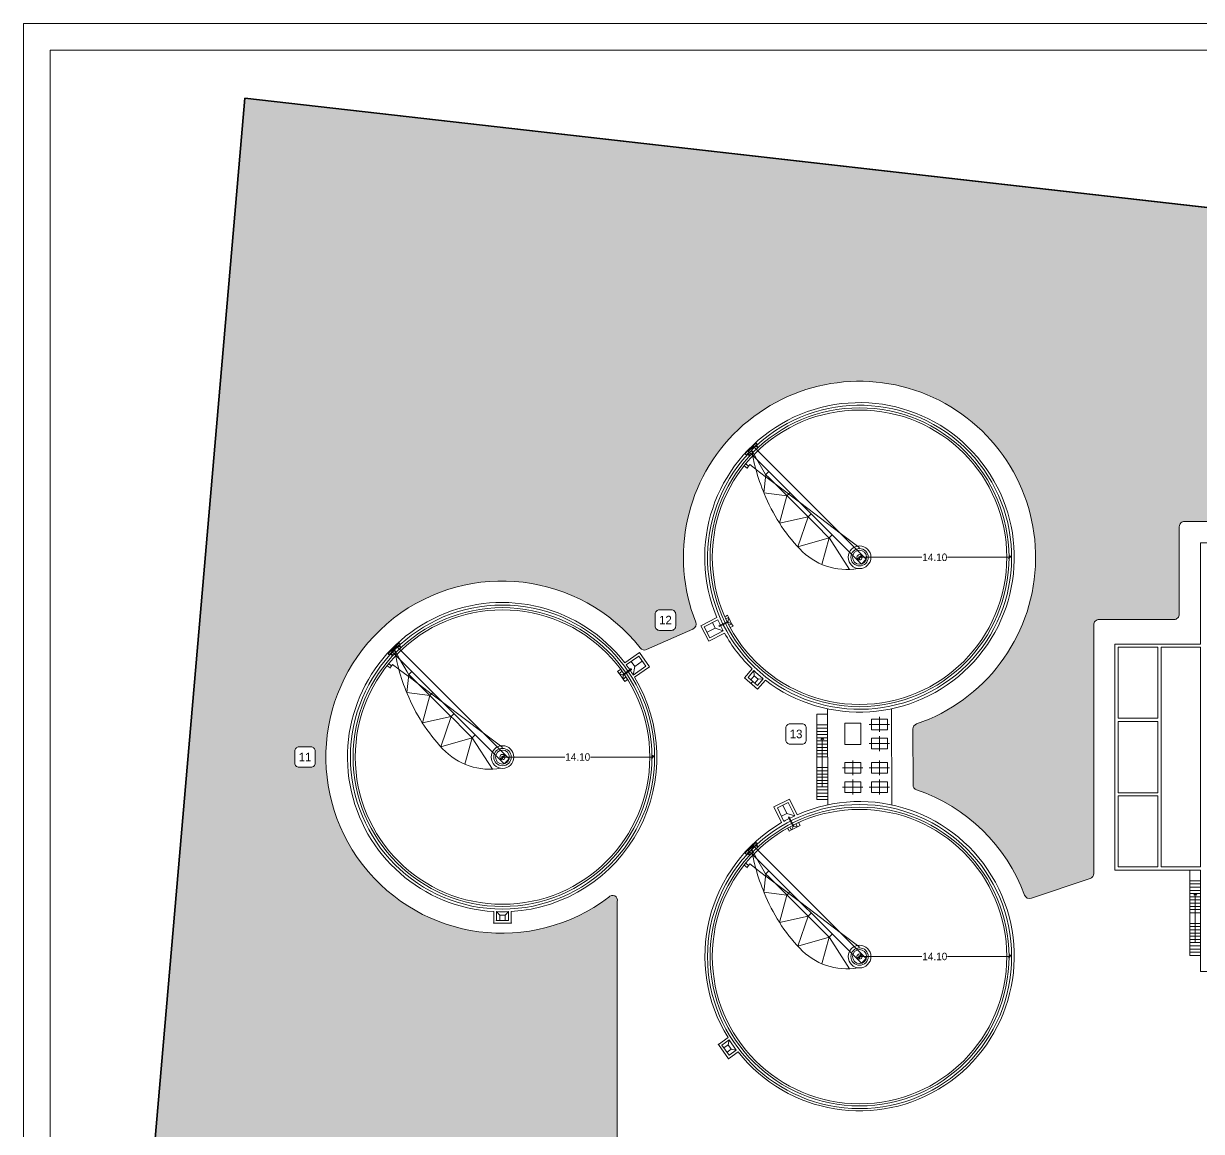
# Model space of a CAD drawing. Extents: x 1590275 to 3180776, y 5018154 to 10036737.
# Drawn here: x 1590274.5 to 1590384.9, y 5018346.8 to 5018450.7 of the extents above; entities that cross this region are included whole.
import ezdxf

# ---------------------------------------------------------------- set-up
doc = ezdxf.new("R2010")
doc.units = 0
doc.header["$LTSCALE"] = 5
doc.header["$MEASUREMENT"] = 0
doc.linetypes.add('ACAD_ISO07W100', pattern=[3.5, 0.5, -3])
doc.linetypes.add('HIDDEN', pattern=[0.375, 0.25, -0.125])
for name, color, linetype, lineweight in [('Confine', 1, 'Continuous', 30), ('Legenda', 7, 'Continuous', 15), ('Locali accessori', 7, 'Continuous', 15), ('Muratura', 7, 'Continuous', 15), ('Quote e scritte', 252, 'Continuous', 15), ('Scale', 7, 'Continuous', 15), ('Siepe', 104, 'Continuous', 15), ('Verde', 3, 'Continuous', 15), ('Viabilità', 251, 'Continuous', 15)]:
    doc.layers.add(name, color=color, linetype=linetype, lineweight=lineweight)
doc.dimstyles.new('PICCHETTAMENTO', dxfattribs={"dimtxt": 0.7, "dimasz": 0.3, "dimexe": 0.18, "dimexo": 0.0625, "dimgap": 0.09, "dimtad": 0, "dimtih": 1, "dimtoh": 1, "dimzin": 0, "dimdsep": 46, "dimtxsty": 'Standard', "dimblk": 'OBLIQUE', "dimcen": 0.09, "dimclrd": 256, "dimclre": 256, "dimclrt": 256, "dimadec": 0, "dimazin": 0, "dimtfac": 1, "dimtofl": 0, "dimtmove": 0, "dimatfit": 0, "dimldrblk": 'OBLIQUE', "dimfxl": 1, "dimtfillclr": 256, "dimtolj": 1, "dimtzin": 0, "dimlwd": -1, "dimlwe": -1, "dimarcsym": 0})

# ---------------------------------------------------------------- blocks, each defined once
blk = doc.blocks.new('_OBLIQUE')
at = {"color": 0, "linetype": 'ByBlock'}
blk.add_line((-0.5, -0.5), (0.5, 0.5), dxfattribs=at)
blk = doc.blocks.new('*D306')
at = {"layer": 'DEFPOINTS', "color": 0, "transparency": 16777216}
for p in [(1590352.89, 5018400.64), (1590366.99, 5018400.64), (1590366.99, 5018400.64)]:
    blk.add_point(p, dxfattribs=at)
at = {"layer": 'Quote e scritte', "transparency": 16777216}
for p, q in [((1590366.99, 5018400.71), (1590366.99, 5018400.82)), ((1590352.89, 5018400.64), (1590358.74, 5018400.64)), ((1590352.89, 5018400.58), (1590352.89, 5018400.46)), ((1590366.99, 5018400.64), (1590361.14, 5018400.64))]:
    blk.add_line(p, q, dxfattribs=at)
at = {"layer": 'Quote e scritte', "transparency": 16777216, "xscale": 0.3, "yscale": 0.3, "zscale": 0.3, "rotation": 180}
blk.add_blockref('_OBLIQUE', (1590352.89, 5018400.64), dxfattribs=at)
at = {"layer": 'Quote e scritte', "transparency": 16777216, "xscale": 0.3, "yscale": 0.3, "zscale": 0.3}
blk.add_blockref('_OBLIQUE', (1590366.99, 5018400.64), dxfattribs=at)
at = {"layer": 'Quote e scritte', "transparency": 16777216, "insert": (1590359.94, 5018400.64), "char_height": 0.7, "attachment_point": 5}
blk.add_mtext('\\A1;14.10', dxfattribs=at)
blk = doc.blocks.new('*D307')
at = {"layer": 'DEFPOINTS', "color": 0, "transparency": 16777216}
for p in [(1590319.42, 5018381.91), (1590333.52, 5018381.91), (1590333.52, 5018381.91)]:
    blk.add_point(p, dxfattribs=at)
at = {"layer": 'Quote e scritte', "transparency": 16777216}
for p, q in [((1590333.52, 5018381.97), (1590333.52, 5018382.09)), ((1590319.42, 5018381.91), (1590325.27, 5018381.91)), ((1590319.42, 5018381.85), (1590319.42, 5018381.73)), ((1590333.52, 5018381.91), (1590327.67, 5018381.91))]:
    blk.add_line(p, q, dxfattribs=at)
at = {"layer": 'Quote e scritte', "transparency": 16777216, "xscale": 0.3, "yscale": 0.3, "zscale": 0.3, "rotation": 180}
blk.add_blockref('_OBLIQUE', (1590319.42, 5018381.91), dxfattribs=at)
at = {"layer": 'Quote e scritte', "transparency": 16777216, "xscale": 0.3, "yscale": 0.3, "zscale": 0.3}
blk.add_blockref('_OBLIQUE', (1590333.52, 5018381.91), dxfattribs=at)
at = {"layer": 'Quote e scritte', "transparency": 16777216, "insert": (1590326.47, 5018381.91), "char_height": 0.7, "attachment_point": 5}
blk.add_mtext('\\A1;14.10', dxfattribs=at)
blk = doc.blocks.new('*D308')
at = {"layer": 'DEFPOINTS', "color": 0, "transparency": 16777216}
for p in [(1590352.89, 5018363.21), (1590366.99, 5018363.21), (1590366.99, 5018363.21)]:
    blk.add_point(p, dxfattribs=at)
at = {"layer": 'Quote e scritte', "transparency": 16777216}
for p, q in [((1590352.89, 5018363.21), (1590358.74, 5018363.21)), ((1590366.99, 5018363.21), (1590361.14, 5018363.21)), ((1590366.99, 5018363.27), (1590366.99, 5018363.39)), ((1590352.89, 5018363.14), (1590352.89, 5018363.03))]:
    blk.add_line(p, q, dxfattribs=at)
at = {"layer": 'Quote e scritte', "transparency": 16777216, "xscale": 0.3, "yscale": 0.3, "zscale": 0.3, "rotation": 180}
blk.add_blockref('_OBLIQUE', (1590352.89, 5018363.21), dxfattribs=at)
at = {"layer": 'Quote e scritte', "transparency": 16777216, "xscale": 0.3, "yscale": 0.3, "zscale": 0.3}
blk.add_blockref('_OBLIQUE', (1590366.99, 5018363.21), dxfattribs=at)
at = {"layer": 'Quote e scritte', "transparency": 16777216, "insert": (1590359.94, 5018363.21), "char_height": 0.7, "attachment_point": 5}
blk.add_mtext('\\A1;14.10', dxfattribs=at)

msp = doc.modelspace()

# ---------------------------------------------------------------- hatches: boundary and pattern name
at = {"layer": 'Siepe'}
h = msp.add_hatch(dxfattribs=at)
h.set_pattern_fill('AR-CONC', color=256, scale=0.05)
h.set_pattern_definition([(50, (0, 0), (0.3586300913, -0.031376067491), [0.0375, -0.4125]), (355, (0, 0), (-0.069375666807, 0.37609606685), [0.03, -0.33]), (100.45144446, (0.0299, -0.0026), (0.289254423364, 0.344719995484), [0.031870096, -0.350571056]), (46.1842, (0, 0.1), (0.533620665336, -0.082759640397), [0.05625, -0.61875]), (96.63563549, (0.04447, 0.0931), (0.467330972837, 0.487059300387), [0.047805171, -0.52585688]), (351.18416399, (0, 0.1), (0.46733097253, 0.487059300135), [0.045, -0.4950000005]), (21, (0.05, 0.075), (0.29845352606, -0.201309445333), [0.0375, -0.4125]), (326, (0.05, 0.075), (0.12165766596, 0.362575022523), [0.03, -0.33]), (71.45144474, (0.07487, 0.05822), (0.420111188365, 0.161265576403), [0.031870095, -0.350571056]), (37.5, (0, 0), (0.0060799276586, 0.1664469269157), [0, -0.326, 0, -0.335, 0, -0.33125]), (7.5, (0, 0), (0.131534768721, 0.197205855941), [0, -0.191, 0, -0.3185, 0, -0.12625]), (327.5, (-0.1115, 0), (0.2669112180862, -0.0112774358672), [0, -0.125, 0, -0.39, 0, -0.5175]), (317.5, (-0.1615, 0), (0.291593084671, 0.050052491166), [0, -0.1625, 0, -0.259, 0, -0.3675])])
h.paths.add_polyline_path([(1590297.273, 5018441.256), (1590585.059, 5018408.523), (1590585.307, 5018410.709), (1590295.275, 5018443.697), (1590279.553, 5018261.699), (1590281.745, 5018261.51)])
at = {"layer": 'Verde', "transparency": 33554457}
h = msp.add_hatch(color=256, dxfattribs=at)
h.dxf.hatch_style = 1
h.paths.add_polyline_path([(1590297.273, 5018441.256), (1590281.745, 5018261.51), (1590279.553, 5018261.699), (1590279.357, 5018259.429), (1590318.186, 5018269.016), (1590315.616, 5018269.016, -0.4142136), (1590315.116, 5018269.516), (1590315.116, 5018304.661, 0.4142136), (1590314.616, 5018305.161), (1590311.616, 5018305.161, -0.4142136), (1590311.116, 5018305.661), (1590311.116, 5018325.661, -0.4142136), (1590311.616, 5018326.161), (1590312.616, 5018326.161, 0.4142136), (1590313.116, 5018326.661), (1590313.116, 5018344.461, -0.4142136), (1590313.616, 5018344.961), (1590329.678, 5018344.961, 0.4142136), (1590330.178, 5018345.461), (1590330.178, 5018368.58, 0.4790666), (1590329.532, 5018368.895, -2.4082239), (1590332.348, 5018392.112, 0.3420718), (1590332.917, 5018391.995), (1590337.272, 5018393.905, 0.4010047), (1590337.536, 5018394.548, -2.4978454), (1590358.234, 5018385.017, 0.3206363), (1590357.896, 5018384.543), (1590357.899, 5018379.227, 0.2640927), (1590358.151, 5018378.877, -0.2269095), (1590368.368, 5018368.954, 0.4058789), (1590368.992, 5018368.667), (1590374.529, 5018370.534, 0.3218868), (1590374.838, 5018370.997), (1590374.838, 5018394.31, -0.4142136), (1590375.338, 5018394.81), (1590382.362, 5018394.81, 0.4142136), (1590382.862, 5018395.31), (1590382.862, 5018403.51, -0.4142136), (1590383.362, 5018404.01), (1590431.914, 5018404.01, 0.4142136), (1590432.414, 5018404.51), (1590432.414, 5018406.656), (1590432.414, 5018414.456), (1590459.514, 5018414.456), (1590478.433, 5018414.456, -0.4142136), (1590483.433, 5018409.456), (1590483.433, 5018394.985, 0.4142136), (1590488.433, 5018389.985), (1590556.42, 5018389.985, -0.4142136), (1590561.42, 5018384.985), (1590561.42, 5018379.985), (1590561.42, 5018376.235), (1590561.42, 5018338.742, 0.4142142), (1590566.42, 5018333.742), (1590581.039, 5018333.742), (1590585.866, 5018401.386), (1590588.061, 5018401.229), (1590588.709, 5018410.322), (1590585.307, 5018410.709), (1590585.059, 5018408.523)])
h.paths.add_polyline_path([(1590445.004, 5018416.976, -0.4142136), (1590445.404, 5018417.376), (1590446.524, 5018417.376, -0.4142136), (1590446.924, 5018416.976), (1590446.924, 5018415.856, -0.4142136), (1590446.524, 5018415.456), (1590445.404, 5018415.456, -0.4142136), (1590445.004, 5018415.856)], flags=16)
h.paths.add_polyline_path([(1590335.651, 5018395.312), (1590335.651, 5018394.192, -0.4142136), (1590335.251, 5018393.792), (1590334.131, 5018393.792, -0.4142136), (1590333.731, 5018394.192), (1590333.731, 5018395.312, -0.4142136), (1590334.131, 5018395.712), (1590335.251, 5018395.712, -0.4142136)], flags=16)
h.paths.add_polyline_path([(1590301.864, 5018382.47), (1590301.864, 5018381.35, -0.4142136), (1590301.464, 5018380.95), (1590300.344, 5018380.95, -0.4142136), (1590299.944, 5018381.35), (1590299.944, 5018382.47, -0.4142136), (1590300.344, 5018382.87), (1590301.464, 5018382.87, -0.4142136)], flags=16)
h.paths.add_polyline_path([(1590312.116, 5018341.871), (1590312.116, 5018340.751, -0.4142136), (1590311.716, 5018340.351), (1590310.596, 5018340.351, -0.4142136), (1590310.196, 5018340.751), (1590310.196, 5018341.871, -0.4142136), (1590310.596, 5018342.271), (1590311.716, 5018342.271, -0.4142136)], flags=16)
h.paths.add_polyline_path([(1590312.076, 5018332.401), (1590312.076, 5018331.281, -0.4142136), (1590311.676, 5018330.881), (1590310.556, 5018330.881, -0.4142136), (1590310.156, 5018331.281), (1590310.156, 5018332.401, -0.4142136), (1590310.556, 5018332.801), (1590311.676, 5018332.801, -0.4142136)], flags=16)
h.paths.add_polyline_path([(1590313.716, 5018284.776, -0.4142136), (1590314.116, 5018284.376), (1590314.116, 5018283.256, -0.4142136), (1590313.716, 5018282.856), (1590312.596, 5018282.856, -0.4142136), (1590312.196, 5018283.256), (1590312.196, 5018284.376, -0.4142136), (1590312.596, 5018284.776)], flags=16)
h.paths.add_polyline_path([(1590305.949, 5018340.786), (1590308.283, 5018340.786), (1590308.283, 5018341.836), (1590305.949, 5018341.836)], flags=24)
h.paths.add_polyline_path([(1590305.716, 5018331.386), (1590308.516, 5018331.386), (1590308.516, 5018332.436), (1590305.716, 5018332.436)], flags=24)
h.paths.add_polyline_path([(1590305.833, 5018312.636), (1590308.399, 5018312.636), (1590308.399, 5018313.686), (1590305.833, 5018313.686)], flags=24)
h.paths.add_polyline_path([(1590564.448, 5018380.071), (1590566.781, 5018380.071), (1590566.781, 5018381.121), (1590564.448, 5018381.121)], flags=24)
h.paths.add_polyline_path([(1590564.409, 5018377.59), (1590566.743, 5018377.59), (1590566.743, 5018378.64), (1590564.409, 5018378.64)], flags=24)
h.paths.add_polyline_path([(1590564.437, 5018375.278), (1590566.771, 5018375.278), (1590566.771, 5018376.328), (1590564.437, 5018376.328)], flags=24)
h.paths.add_polyline_path([(1590306.008, 5018297.091), (1590308.224, 5018297.091), (1590308.224, 5018298.141), (1590306.008, 5018298.141)], flags=24)
h.paths.add_polyline_path([(1590305.658, 5018283.291), (1590308.574, 5018283.291), (1590308.574, 5018284.341), (1590305.658, 5018284.341)], flags=24)
h.paths.add_polyline_path([(1590312.424, 5018283.215), (1590313.89, 5018283.218), (1590313.888, 5018284.418), (1590312.422, 5018284.415)], flags=8)
h.paths.add_polyline_path([(1590310.424, 5018331.24), (1590311.89, 5018331.242), (1590311.888, 5018332.442), (1590310.422, 5018332.44)], flags=8)
h.paths.add_polyline_path([(1590310.424, 5018340.71), (1590311.89, 5018340.713), (1590311.888, 5018341.913), (1590310.422, 5018341.91)], flags=8)
h.paths.add_polyline_path([(1590333.959, 5018394.151), (1590335.425, 5018394.153), (1590335.423, 5018395.353), (1590333.956, 5018395.351)], flags=8)
h.paths.add_polyline_path([(1590300.305, 5018381.309), (1590301.505, 5018381.311), (1590301.503, 5018382.511), (1590300.303, 5018382.509)], flags=8)
h.paths.add_polyline_path([(1590445.298, 5018415.815), (1590446.632, 5018415.817), (1590446.63, 5018417.017), (1590445.296, 5018417.015)], flags=8)

# ---------------------------------------------------------------- linework, layer by layer
at = {"layer": 'Confine'}
for p, q in [((1590279.199, 5018257.59), (1590295.275, 5018443.697)), ((1590295.275, 5018443.697), (1590279.199, 5018257.59)), ((1590295.275, 5018443.697), (1590588.709, 5018410.322)), ((1590588.709, 5018410.322), (1590295.275, 5018443.697))]:
    msp.add_line(p, q, dxfattribs=at)
at = {"layer": 'Legenda'}
for points in [[(1590334.131, 5018393.792), (1590335.251, 5018393.792, 0.4142136), (1590335.651, 5018394.192), (1590335.651, 5018395.312, 0.4142136), (1590335.251, 5018395.712), (1590334.131, 5018395.712, 0.4142136), (1590333.731, 5018395.312), (1590333.731, 5018394.192, 0.4142136)], [(1590346.377, 5018383.113), (1590347.497, 5018383.113, 0.4142136), (1590347.897, 5018383.513), (1590347.897, 5018384.633, 0.4142136), (1590347.497, 5018385.033), (1590346.377, 5018385.033, 0.4142136), (1590345.977, 5018384.633), (1590345.977, 5018383.513, 0.4142136)], [(1590300.344, 5018380.95), (1590301.464, 5018380.95, 0.4142136), (1590301.864, 5018381.35), (1590301.864, 5018382.47, 0.4142136), (1590301.464, 5018382.87), (1590300.344, 5018382.87, 0.4142136), (1590299.944, 5018382.47), (1590299.944, 5018381.35, 0.4142136)]]:
    msp.add_lwpolyline(points, format="xyb", close=True, dxfattribs=at)
at = {"layer": 'Locali accessori', "linetype": 'Continuous'}
for p, q in [((1590354.753, 5018384.975), (1590354.753, 5018385.675)), ((1590353.803, 5018384.975), (1590354.753, 5018384.975)), ((1590355.703, 5018384.975), (1590354.753, 5018384.975)), ((1590354.753, 5018384.975), (1590354.753, 5018384.275)), ((1590353.803, 5018383.175), (1590354.753, 5018383.175)), ((1590354.753, 5018383.175), (1590354.753, 5018383.875)), ((1590355.703, 5018383.175), (1590354.753, 5018383.175)), ((1590354.753, 5018383.175), (1590354.753, 5018382.475)), ((1590351.303, 5018380.902), (1590352.253, 5018380.902)), ((1590352.253, 5018380.902), (1590352.253, 5018381.602)), ((1590353.203, 5018380.902), (1590352.253, 5018380.902)), ((1590352.253, 5018380.902), (1590352.253, 5018380.202)), ((1590353.803, 5018380.902), (1590354.753, 5018380.902)), ((1590354.753, 5018380.902), (1590354.753, 5018381.602)), ((1590355.703, 5018380.902), (1590354.753, 5018380.902)), ((1590354.753, 5018380.902), (1590354.753, 5018380.202)), ((1590352.253, 5018379.102), (1590352.253, 5018379.802)), ((1590354.753, 5018379.102), (1590354.753, 5018379.802)), ((1590351.303, 5018379.102), (1590352.253, 5018379.102)), ((1590353.203, 5018379.102), (1590352.253, 5018379.102)), ((1590352.253, 5018379.102), (1590352.253, 5018378.402)), ((1590353.803, 5018379.102), (1590354.753, 5018379.102)), ((1590355.703, 5018379.102), (1590354.753, 5018379.102)), ((1590354.753, 5018379.102), (1590354.753, 5018378.402))]:
    msp.add_line(p, q, dxfattribs=at)
at = {"layer": 'Locali accessori'}
for points in [[(1590274.522, 5018450.684), (1590274.522, 5018153.684), (1590695.022, 5018153.684), (1590695.022, 5018450.684)], [(1590277.022, 5018448.184), (1590277.022, 5018156.184), (1590692.522, 5018156.184), (1590692.522, 5018448.184)]]:
    msp.add_lwpolyline(points, close=True, dxfattribs=at)
at = {"layer": 'Locali accessori', "linetype": 'Continuous'}
for points in [[(1590354.003, 5018385.475), (1590354.003, 5018384.475), (1590355.503, 5018384.475), (1590355.503, 5018385.475)], [(1590351.503, 5018383.075), (1590353.003, 5018383.075), (1590353.003, 5018385.075), (1590351.503, 5018385.075)], [(1590354.003, 5018383.675), (1590354.003, 5018382.675), (1590355.503, 5018382.675), (1590355.503, 5018383.675)], [(1590351.503, 5018381.402), (1590351.503, 5018380.402), (1590353.003, 5018380.402), (1590353.003, 5018381.402)], [(1590354.003, 5018381.402), (1590354.003, 5018380.402), (1590355.503, 5018380.402), (1590355.503, 5018381.402)], [(1590351.503, 5018379.602), (1590351.503, 5018378.602), (1590353.003, 5018378.602), (1590353.003, 5018379.602)], [(1590354.003, 5018379.602), (1590354.003, 5018378.602), (1590355.503, 5018378.602), (1590355.503, 5018379.602)]]:
    msp.add_lwpolyline(points, close=True, dxfattribs=at)
at = {"layer": 'Muratura'}
for p, q in [((1590342.423, 5018410.636), (1590342.887, 5018411.1)), ((1590342.481, 5018410.578), (1590342.945, 5018411.042)), ((1590343.191, 5018409.925), (1590342.782, 5018410.684)), ((1590343.509, 5018410.478), (1590342.887, 5018411.1)), ((1590343.006, 5018411.179), (1590342.906, 5018411.081)), ((1590343.006, 5018411.179), (1590343.191, 5018411.35)), ((1590343.015, 5018410.972), (1590343.114, 5018411.069)), ((1590343.114, 5018411.069), (1590343.297, 5018411.234)), ((1590343.151, 5018411.104), (1590343.21, 5018411.025)), ((1590343.191, 5018411.35), (1590343.297, 5018411.234)), ((1590343.201, 5018411.145), (1590343.271, 5018411.08)), ((1590343.21, 5018411.025), (1590343.283, 5018410.954)), ((1590343.265, 5018410.999), (1590343.291, 5018411.022)), ((1590343.265, 5018410.999), (1590343.34, 5018410.915)), ((1590343.271, 5018411.08), (1590343.333, 5018410.996)), ((1590343.283, 5018410.954), (1590343.296, 5018410.964)), ((1590343.291, 5018411.022), (1590343.366, 5018410.938)), ((1590343.323, 5018410.987), (1590343.333, 5018410.996)), ((1590343.34, 5018410.915), (1590343.366, 5018410.939)), ((1590342.337, 5018410.518), (1590342.166, 5018410.327)), ((1590342.28, 5018410.225), (1590342.166, 5018410.327)), ((1590342.446, 5018410.409), (1590342.28, 5018410.225)), ((1590342.337, 5018410.518), (1590342.439, 5018410.621)), ((1590342.373, 5018410.328), (1590342.444, 5018410.252)), ((1590342.415, 5018410.375), (1590342.499, 5018410.313)), ((1590343.045, 5018410.014), (1590342.423, 5018410.636)), ((1590342.444, 5018410.252), (1590342.528, 5018410.19)), ((1590342.548, 5018410.511), (1590342.446, 5018410.409)), ((1590342.499, 5018410.313), (1590342.57, 5018410.24)), ((1590342.525, 5018410.258), (1590342.502, 5018410.232)), ((1590342.502, 5018410.232), (1590342.586, 5018410.157)), ((1590342.525, 5018410.258), (1590342.609, 5018410.183)), ((1590342.537, 5018410.2), (1590342.528, 5018410.19)), ((1590342.57, 5018410.24), (1590342.559, 5018410.227)), ((1590342.609, 5018410.183), (1590342.585, 5018410.157)), ((1590353.058, 5018400.011), (1590343.045, 5018410.014)), ((1590343.96, 5018408.626), (1590343.224, 5018409.868)), ((1590353.521, 5018400.475), (1590343.509, 5018410.478)), ((1590342.343, 5018409.011), (1590342.08, 5018409.209)), ((1590342.487, 5018409.195), (1590342.228, 5018409.401)), ((1590342.311, 5018408.968), (1590342.59, 5018409.327)), ((1590343.166, 5018408.892), (1590342.59, 5018409.327)), ((1590344.052, 5018408.222), (1590343.241, 5018408.834)), ((1590344.085, 5018408.414), (1590343.96, 5018408.629)), ((1590344.106, 5018408.394), (1590344.386, 5018408.674)), ((1590344.106, 5018408.394), (1590343.918, 5018406.69)), ((1590344.432, 5018408.067), (1590344.085, 5018408.414)), ((1590344.838, 5018407.628), (1590344.095, 5018408.19)), ((1590344.855, 5018407.645), (1590344.432, 5018408.067)), ((1590347.546, 5018404.953), (1590344.855, 5018407.645)), ((1590346.215, 5018406.589), (1590345.107, 5018407.425)), ((1590346.083, 5018406.416), (1590343.918, 5018406.69)), ((1590345.381, 5018403.841), (1590346.083, 5018406.416)), ((1590346.082, 5018406.417), (1590346.364, 5018406.699)), ((1590347.374, 5018405.713), (1590346.262, 5018406.553)), ((1590348.061, 5018404.438), (1590345.381, 5018403.841)), ((1590347.097, 5018401.618), (1590348.061, 5018404.438)), ((1590347.587, 5018404.912), (1590347.546, 5018404.953)), ((1590348.782, 5018403.717), (1590347.587, 5018404.912)), ((1590348.061, 5018404.438), (1590348.344, 5018404.721)), ((1590348.823, 5018403.676), (1590348.782, 5018403.717)), ((1590350.018, 5018402.481), (1590348.823, 5018403.676)), ((1590350.039, 5018402.461), (1590347.097, 5018401.618)), ((1590350.039, 5018402.461), (1590349.353, 5018399.976)), ((1590350.018, 5018402.481), (1590350.059, 5018402.44)), ((1590350.039, 5018402.461), (1590350.322, 5018402.744)), ((1590350.059, 5018402.44), (1590351.951, 5018399.507)), ((1590352.814, 5018401.604), (1590351.079, 5018402.914)), ((1590353.058, 5018400.011), (1590353.521, 5018400.475)), ((1590339.509, 5018395.007), (1590338.001, 5018394.225)), ((1590338.001, 5018394.225), (1590338.755, 5018392.77)), ((1590339.606, 5018394.78), (1590338.333, 5018394.12)), ((1590338.333, 5018394.12), (1590338.86, 5018393.102)), ((1590339.36, 5018394.007), (1590339.096, 5018394.516)), ((1590339.836, 5018394.285), (1590339.692, 5018394.214)), ((1590339.692, 5018394.214), (1590339.728, 5018394.141)), ((1590339.871, 5018394.212), (1590339.728, 5018394.141)), ((1590340.257, 5018395.077), (1590340.372, 5018395.134)), ((1590340.464, 5018394.93), (1590340.349, 5018394.873)), ((1590340.372, 5018395.134), (1590340.52, 5018395.207)), ((1590340.602, 5018394.998), (1590340.464, 5018394.93)), ((1590340.619, 5018394.963), (1590340.548, 5018394.628)), ((1590340.889, 5018394.409), (1590340.576, 5018394.569)), ((1590340.893, 5018394.41), (1590340.637, 5018394.284)), ((1590340.764, 5018394.046), (1590341.032, 5018394.181)), ((1590338.596, 5018393.611), (1590339.36, 5018394.007)), ((1590338.755, 5018392.77), (1590340.228, 5018393.534)), ((1590338.86, 5018393.102), (1590340.111, 5018393.749)), ((1590340.111, 5018393.749), (1590339.36, 5018394.007)), ((1590308.953, 5018391.901), (1590309.417, 5018392.365)), ((1590309.011, 5018391.844), (1590309.474, 5018392.307)), ((1590309.721, 5018391.19), (1590309.311, 5018391.949)), ((1590310.039, 5018391.743), (1590309.417, 5018392.365)), ((1590309.536, 5018392.445), (1590309.435, 5018392.346)), ((1590309.536, 5018392.445), (1590309.721, 5018392.615)), ((1590309.544, 5018392.237), (1590309.644, 5018392.334)), ((1590309.644, 5018392.334), (1590309.827, 5018392.499)), ((1590309.68, 5018392.37), (1590309.74, 5018392.29)), ((1590309.721, 5018392.615), (1590309.827, 5018392.499)), ((1590309.731, 5018392.41), (1590309.801, 5018392.345)), ((1590309.74, 5018392.29), (1590309.813, 5018392.219)), ((1590309.795, 5018392.264), (1590309.821, 5018392.287)), ((1590309.795, 5018392.264), (1590309.87, 5018392.18)), ((1590309.801, 5018392.345), (1590309.863, 5018392.261)), ((1590309.813, 5018392.219), (1590309.826, 5018392.23)), ((1590309.821, 5018392.287), (1590309.896, 5018392.203)), ((1590309.853, 5018392.252), (1590309.863, 5018392.261)), ((1590309.87, 5018392.18), (1590309.896, 5018392.204)), ((1590376.832, 5018392.483), (1590384.862, 5018392.483)), ((1590308.867, 5018391.783), (1590308.696, 5018391.593)), ((1590308.809, 5018391.491), (1590308.696, 5018391.592)), ((1590308.976, 5018391.674), (1590308.809, 5018391.491)), ((1590308.867, 5018391.783), (1590308.969, 5018391.886)), ((1590308.902, 5018391.593), (1590308.974, 5018391.517)), ((1590308.945, 5018391.64), (1590309.028, 5018391.578)), ((1590309.575, 5018391.279), (1590308.953, 5018391.901)), ((1590308.974, 5018391.517), (1590309.058, 5018391.455)), ((1590309.078, 5018391.777), (1590308.976, 5018391.674)), ((1590309.028, 5018391.578), (1590309.1, 5018391.505)), ((1590309.054, 5018391.523), (1590309.031, 5018391.497)), ((1590309.031, 5018391.497), (1590309.115, 5018391.422)), ((1590309.054, 5018391.523), (1590309.138, 5018391.448)), ((1590309.067, 5018391.465), (1590309.058, 5018391.455)), ((1590309.1, 5018391.505), (1590309.089, 5018391.492)), ((1590309.138, 5018391.448), (1590309.115, 5018391.422)), ((1590319.588, 5018381.276), (1590309.575, 5018391.279)), ((1590310.489, 5018389.891), (1590309.754, 5018391.134)), ((1590320.051, 5018381.74), (1590310.039, 5018391.743)), ((1590330.876, 5018390.748), (1590332.249, 5018391.702)), ((1590331.025, 5018390.551), (1590332.187, 5018391.36)), ((1590331.809, 5018390.398), (1590331.481, 5018390.869)), ((1590332.515, 5018390.889), (1590331.809, 5018390.398)), ((1590332.187, 5018391.36), (1590332.842, 5018390.418)), ((1590332.249, 5018391.702), (1590333.184, 5018390.357)), ((1590308.872, 5018390.276), (1590308.61, 5018390.475)), ((1590309.017, 5018390.46), (1590308.758, 5018390.666)), ((1590308.841, 5018390.234), (1590309.119, 5018390.592)), ((1590309.695, 5018390.157), (1590309.119, 5018390.592)), ((1590310.581, 5018389.488), (1590309.771, 5018390.1)), ((1590310.615, 5018389.68), (1590310.489, 5018389.894)), ((1590310.635, 5018389.659), (1590310.916, 5018389.94)), ((1590330.498, 5018390.143), (1590330.206, 5018389.931)), ((1590330.353, 5018389.761), (1590330.478, 5018389.852)), ((1590330.375, 5018389.73), (1590330.705, 5018389.636)), ((1590330.478, 5018389.852), (1590330.63, 5018389.962)), ((1590331.341, 5018390.107), (1590331.47, 5018390.201)), ((1590331.389, 5018390.041), (1590331.519, 5018390.135)), ((1590331.47, 5018390.201), (1590331.519, 5018390.135)), ((1590332.842, 5018390.418), (1590331.672, 5018389.604)), ((1590331.672, 5018389.604), (1590331.809, 5018390.398)), ((1590333.184, 5018390.357), (1590331.801, 5018389.394)), ((1590342.091, 5018389.346), (1590342.813, 5018390.182)), ((1590342.438, 5018389.371), (1590342.991, 5018390.013)), ((1590342.991, 5018390.012), (1590343.007, 5018389.53)), ((1590310.635, 5018389.659), (1590310.448, 5018387.955)), ((1590310.962, 5018389.333), (1590310.615, 5018389.68)), ((1590311.368, 5018388.894), (1590310.625, 5018389.455)), ((1590311.384, 5018388.91), (1590310.962, 5018389.333)), ((1590314.076, 5018386.219), (1590311.384, 5018388.91)), ((1590312.744, 5018387.854), (1590311.637, 5018388.69)), ((1590330.737, 5018389.23), (1590331, 5018389.421)), ((1590330.74, 5018389.232), (1590330.744, 5018389.584)), ((1590331.145, 5018389.192), (1590330.876, 5018389)), ((1590342.091, 5018389.346), (1590343.333, 5018388.276)), ((1590342.438, 5018389.371), (1590343.307, 5018388.623)), ((1590343.007, 5018389.53), (1590342.686, 5018389.157)), ((1590343.007, 5018389.53), (1590343.38, 5018389.209)), ((1590343.38, 5018389.209), (1590343.059, 5018388.837)), ((1590343.307, 5018388.623), (1590343.856, 5018389.261)), ((1590343.333, 5018388.276), (1590344.057, 5018389.118)), ((1590343.856, 5018389.261), (1590343.38, 5018389.209)), ((1590312.613, 5018387.681), (1590310.448, 5018387.955)), ((1590311.911, 5018385.106), (1590312.613, 5018387.681)), ((1590312.612, 5018387.682), (1590312.894, 5018387.964)), ((1590313.903, 5018386.978), (1590312.791, 5018387.818)), ((1590349.9, 5018377.426), (1590349.895, 5018386.423)), ((1590355.9, 5018377.422), (1590355.895, 5018386.441)), ((1590314.591, 5018385.704), (1590311.911, 5018385.106)), ((1590313.627, 5018382.884), (1590314.591, 5018385.704)), ((1590314.117, 5018386.177), (1590314.076, 5018386.219)), ((1590315.312, 5018384.982), (1590314.117, 5018386.177)), ((1590314.591, 5018385.704), (1590314.873, 5018385.986)), ((1590315.353, 5018384.941), (1590315.312, 5018384.982)), ((1590316.548, 5018383.746), (1590315.353, 5018384.941)), ((1590319.344, 5018382.869), (1590317.609, 5018384.179)), ((1590316.569, 5018383.726), (1590313.627, 5018382.884)), ((1590316.569, 5018383.726), (1590315.883, 5018381.242)), ((1590316.548, 5018383.746), (1590316.589, 5018383.705)), ((1590316.569, 5018383.726), (1590316.852, 5018384.009)), ((1590316.589, 5018383.705), (1590318.48, 5018380.772)), ((1590319.588, 5018381.276), (1590320.051, 5018381.74)), ((1590344.852, 5018377.251), (1590346.323, 5018377.972)), ((1590345.181, 5018377.139), (1590346.211, 5018377.643)), ((1590346.211, 5018377.643), (1590346.818, 5018376.405)), ((1590346.323, 5018377.972), (1590347.041, 5018376.506)), ((1590345.581, 5018375.761), (1590344.852, 5018377.251)), ((1590345.796, 5018375.884), (1590345.181, 5018377.138)), ((1590346.074, 5018376.619), (1590345.559, 5018376.366)), ((1590345.696, 5018377.391), (1590346.074, 5018376.619)), ((1590346.818, 5018376.407), (1590346.074, 5018376.619)), ((1590346.218, 5018376.254), (1590346.291, 5018376.292)), ((1590346.291, 5018376.112), (1590346.218, 5018376.254)), ((1590346.363, 5018376.15), (1590346.291, 5018376.292)), ((1590346.412, 5018375.22), (1590346.342, 5018375.358)), ((1590346.517, 5018375.101), (1590346.66, 5018375.413)), ((1590347.064, 5018375.386), (1590346.718, 5018375.443)), ((1590347.066, 5018375.382), (1590346.926, 5018375.655)), ((1590347.171, 5018375.769), (1590347.315, 5018375.484)), ((1590346.146, 5018375.25), (1590346.217, 5018375.11)), ((1590346.217, 5018375.11), (1590346.293, 5018374.964)), ((1590346.483, 5018375.083), (1590346.412, 5018375.22)), ((1590342.337, 5018373.079), (1590342.439, 5018373.181)), ((1590342.423, 5018373.197), (1590342.887, 5018373.66)), ((1590343.045, 5018372.575), (1590342.423, 5018373.197)), ((1590342.481, 5018373.139), (1590342.945, 5018373.602)), ((1590343.191, 5018372.486), (1590342.781, 5018373.245)), ((1590343.509, 5018373.038), (1590342.887, 5018373.66)), ((1590343.006, 5018373.74), (1590342.905, 5018373.642)), ((1590343.006, 5018373.74), (1590343.191, 5018373.91)), ((1590343.014, 5018373.533), (1590343.114, 5018373.63)), ((1590343.114, 5018373.63), (1590343.297, 5018373.795)), ((1590343.151, 5018373.665), (1590343.21, 5018373.586)), ((1590343.191, 5018373.91), (1590343.297, 5018373.795)), ((1590343.201, 5018373.706), (1590343.271, 5018373.64)), ((1590343.21, 5018373.586), (1590343.283, 5018373.515)), ((1590343.265, 5018373.56), (1590343.291, 5018373.583)), ((1590343.265, 5018373.56), (1590343.34, 5018373.476)), ((1590343.271, 5018373.64), (1590343.333, 5018373.556)), ((1590343.283, 5018373.515), (1590343.296, 5018373.525)), ((1590343.291, 5018373.583), (1590343.366, 5018373.499)), ((1590343.323, 5018373.548), (1590343.333, 5018373.556)), ((1590343.34, 5018373.476), (1590343.366, 5018373.499)), ((1590342.337, 5018373.079), (1590342.166, 5018372.888)), ((1590342.279, 5018372.786), (1590342.166, 5018372.888)), ((1590342.446, 5018372.97), (1590342.279, 5018372.786)), ((1590342.372, 5018372.889), (1590342.444, 5018372.812)), ((1590342.415, 5018372.936), (1590342.499, 5018372.874)), ((1590342.444, 5018372.812), (1590342.528, 5018372.75)), ((1590342.548, 5018373.072), (1590342.446, 5018372.97)), ((1590342.499, 5018372.874), (1590342.57, 5018372.801)), ((1590342.524, 5018372.819), (1590342.501, 5018372.792)), ((1590342.501, 5018372.792), (1590342.585, 5018372.717)), ((1590342.524, 5018372.819), (1590342.608, 5018372.744)), ((1590342.537, 5018372.761), (1590342.528, 5018372.75)), ((1590342.57, 5018372.801), (1590342.559, 5018372.788)), ((1590342.608, 5018372.744), (1590342.585, 5018372.718)), ((1590353.058, 5018362.572), (1590343.045, 5018372.575)), ((1590343.959, 5018371.187), (1590343.224, 5018372.429)), ((1590353.521, 5018363.035), (1590343.509, 5018373.038)), ((1590342.343, 5018371.572), (1590342.08, 5018371.77)), ((1590342.487, 5018371.755), (1590342.228, 5018371.961)), ((1590342.311, 5018371.529), (1590342.59, 5018371.887)), ((1590343.165, 5018371.452), (1590342.59, 5018371.887)), ((1590344.051, 5018370.783), (1590343.241, 5018371.395)), ((1590344.105, 5018370.954), (1590343.918, 5018369.25)), ((1590344.085, 5018370.975), (1590343.96, 5018371.189)), ((1590344.432, 5018370.628), (1590344.085, 5018370.975)), ((1590344.105, 5018370.954), (1590344.386, 5018371.235)), ((1590344.838, 5018370.189), (1590344.095, 5018370.75)), ((1590344.854, 5018370.206), (1590344.432, 5018370.628)), ((1590347.546, 5018367.514), (1590344.854, 5018370.206)), ((1590346.215, 5018369.149), (1590345.107, 5018369.986)), ((1590346.083, 5018368.977), (1590343.918, 5018369.25)), ((1590345.381, 5018366.401), (1590346.083, 5018368.977)), ((1590346.082, 5018368.978), (1590346.364, 5018369.26)), ((1590347.374, 5018368.274), (1590346.262, 5018369.114)), ((1590318.597, 5018366.344), (1590318.601, 5018367.428)), ((1590318.843, 5018366.589), (1590318.846, 5018367.417)), ((1590318.843, 5018366.589), (1590319.99, 5018366.586)), ((1590318.846, 5018367.417), (1590319.172, 5018367.08)), ((1590319.172, 5018367.08), (1590319.171, 5018366.588)), ((1590319.172, 5018367.08), (1590319.664, 5018367.078)), ((1590319.664, 5018367.078), (1590319.662, 5018366.587)), ((1590319.993, 5018367.419), (1590319.664, 5018367.078)), ((1590319.99, 5018366.586), (1590319.993, 5018367.419)), ((1590320.235, 5018366.339), (1590320.238, 5018367.432)), ((1590348.061, 5018366.999), (1590345.381, 5018366.401)), ((1590347.097, 5018364.179), (1590348.061, 5018366.999)), ((1590347.587, 5018367.473), (1590347.546, 5018367.514)), ((1590348.782, 5018366.278), (1590347.587, 5018367.473)), ((1590348.061, 5018366.999), (1590348.344, 5018367.282)), ((1590318.597, 5018366.344), (1590320.235, 5018366.339)), ((1590348.823, 5018366.237), (1590348.782, 5018366.278)), ((1590350.018, 5018365.042), (1590348.823, 5018366.237)), ((1590352.814, 5018364.164), (1590351.079, 5018365.475)), ((1590350.039, 5018365.021), (1590347.097, 5018364.179)), ((1590350.039, 5018365.021), (1590349.353, 5018362.537)), ((1590350.018, 5018365.042), (1590350.059, 5018365.001)), ((1590350.039, 5018365.021), (1590350.322, 5018365.305)), ((1590350.059, 5018365.001), (1590351.951, 5018362.067)), ((1590353.058, 5018362.572), (1590353.521, 5018363.035)), ((1590339.65, 5018354.973), (1590340.559, 5018355.611)), ((1590339.65, 5018354.973), (1590340.592, 5018353.632)), ((1590339.992, 5018354.913), (1590340.663, 5018355.384)), ((1590339.992, 5018354.913), (1590340.652, 5018353.975)), ((1590340.583, 5018354.927), (1590340.181, 5018354.645)), ((1590340.866, 5018354.525), (1590340.463, 5018354.243)), ((1590340.663, 5018355.384), (1590340.583, 5018354.927)), ((1590340.583, 5018354.927), (1590340.866, 5018354.525)), ((1590340.652, 5018353.975), (1590341.322, 5018354.445)), ((1590340.663, 5018355.384), (1590341.322, 5018354.445)), ((1590341.322, 5018354.445), (1590340.866, 5018354.525)), ((1590340.592, 5018353.632), (1590341.498, 5018354.269))]:
    msp.add_line(p, q, dxfattribs=at)
at = {"layer": 'Muratura', "linetype": 'ACAD_ISO07W100', "ltscale": 0.005}
for p, q in [((1590343.224, 5018409.868), (1590343.191, 5018409.925)), ((1590346.262, 5018406.553), (1590346.215, 5018406.589)), ((1590309.754, 5018391.134), (1590309.721, 5018391.19)), ((1590312.791, 5018387.818), (1590312.744, 5018387.854)), ((1590343.224, 5018372.429), (1590343.191, 5018372.486)), ((1590346.262, 5018369.114), (1590346.215, 5018369.149))]:
    msp.add_line(p, q, dxfattribs=at)
at = {"layer": 'Muratura', "ltscale": 0.005}
for p, q in [((1590343.241, 5018408.834), (1590343.166, 5018408.892)), ((1590344.095, 5018408.19), (1590344.052, 5018408.222)), ((1590345.107, 5018407.425), (1590344.838, 5018407.628)), ((1590351.079, 5018402.914), (1590347.374, 5018405.713)), ((1590309.771, 5018390.1), (1590309.695, 5018390.157)), ((1590310.625, 5018389.455), (1590310.581, 5018389.488)), ((1590311.637, 5018388.69), (1590311.368, 5018388.894)), ((1590317.609, 5018384.179), (1590313.903, 5018386.978)), ((1590343.241, 5018371.395), (1590343.165, 5018371.452)), ((1590344.095, 5018370.75), (1590344.051, 5018370.783)), ((1590345.107, 5018369.986), (1590344.838, 5018370.189)), ((1590351.079, 5018365.475), (1590347.374, 5018368.274))]:
    msp.add_line(p, q, dxfattribs=at)
at = {"layer": 'Muratura', "ltscale": 0.3}
for p, q in [((1590340.522, 5018394.624), (1590339.836, 5018394.285)), ((1590340.558, 5018394.551), (1590339.871, 5018394.212)), ((1590330.721, 5018389.658), (1590331.341, 5018390.107)), ((1590330.769, 5018389.592), (1590331.389, 5018390.041)), ((1590346.641, 5018375.431), (1590346.291, 5018376.112)), ((1590346.714, 5018375.468), (1590346.363, 5018376.15))]:
    msp.add_line(p, q, dxfattribs=at)
at = {"layer": 'Muratura', "linetype": 'Continuous'}
for p, q in [((1590340.619, 5018394.963), (1590340.52, 5018395.207)), ((1590340.893, 5018394.41), (1590340.619, 5018394.963)), ((1590341.032, 5018394.181), (1590340.893, 5018394.41)), ((1590376.832, 5018392.483), (1590376.832, 5018371.31)), ((1590377.132, 5018392.21), (1590380.847, 5018392.21)), ((1590377.132, 5018392.21), (1590377.132, 5018385.55)), ((1590380.847, 5018392.21), (1590380.847, 5018385.55)), ((1590381.147, 5018392.21), (1590384.862, 5018392.21)), ((1590381.147, 5018392.21), (1590381.147, 5018371.61)), ((1590330.375, 5018389.73), (1590330.206, 5018389.931)), ((1590330.737, 5018389.23), (1590330.375, 5018389.73)), ((1590330.876, 5018389), (1590330.737, 5018389.23)), ((1590342.712, 5018388.811), (1590342.873, 5018388.997)), ((1590377.132, 5018385.55), (1590380.847, 5018385.55)), ((1590377.132, 5018385.25), (1590380.847, 5018385.25)), ((1590377.132, 5018385.25), (1590377.132, 5018378.57)), ((1590380.847, 5018385.25), (1590380.847, 5018378.57)), ((1590377.132, 5018378.57), (1590380.847, 5018378.57)), ((1590377.132, 5018378.27), (1590380.847, 5018378.27)), ((1590377.132, 5018378.27), (1590377.132, 5018371.61)), ((1590380.847, 5018378.27), (1590380.847, 5018371.61)), ((1590347.066, 5018375.382), (1590346.517, 5018375.101)), ((1590347.315, 5018375.484), (1590347.066, 5018375.382)), ((1590346.517, 5018375.101), (1590346.293, 5018374.964)), ((1590376.832, 5018371.31), (1590380.847, 5018371.31)), ((1590377.132, 5018371.61), (1590380.847, 5018371.61)), ((1590380.847, 5018371.31), (1590384.862, 5018371.31)), ((1590381.147, 5018371.61), (1590384.862, 5018371.61))]:
    msp.add_line(p, q, dxfattribs=at)
for points in [[(1590450.462, 5018402.01), (1590384.862, 5018402.01)], [(1590384.862, 5018402.01), (1590384.862, 5018392.483)], [(1590384.862, 5018392.21), (1590384.862, 5018371.61)], [(1590384.862, 5018371.31), (1590384.862, 5018361.81), (1590450.462, 5018361.81), (1590450.462, 5018371.81)]]:
    msp.add_lwpolyline(points, dxfattribs=at)
at = {"layer": 'Muratura'}
for centre, radius in [((1590352.889, 5018400.644), 14.009), ((1590352.889, 5018400.644), 13.804), ((1590352.889, 5018400.644), 0.0772), ((1590319.418, 5018381.91), 14.254), ((1590319.418, 5018381.91), 14.009), ((1590319.418, 5018381.91), 13.804), ((1590340.54, 5018394.588), 0.041), ((1590330.745, 5018389.625), 0.041), ((1590319.419, 5018381.91), 0.0772), ((1590352.889, 5018363.205), 14.254), ((1590352.889, 5018363.205), 14.009), ((1590352.889, 5018363.205), 13.804), ((1590346.677, 5018375.45), 0.041), ((1590352.889, 5018363.205), 0.0772)]:
    msp.add_circle(centre, radius, dxfattribs=at)
at = {"layer": 'Muratura', "linetype": 'Continuous'}
for centre, radius in [((1590352.889, 5018400.644), 1.066), ((1590352.889, 5018400.644), 0.819), ((1590352.889, 5018400.644), 0.655), ((1590352.889, 5018400.644), 0.245), ((1590319.418, 5018381.91), 1.066), ((1590319.418, 5018381.91), 0.819), ((1590319.418, 5018381.91), 0.655), ((1590319.418, 5018381.91), 0.245), ((1590352.889, 5018363.205), 1.066), ((1590352.889, 5018363.205), 0.819), ((1590352.889, 5018363.205), 0.655), ((1590352.889, 5018363.205), 0.245)]:
    msp.add_circle(centre, radius, dxfattribs=at)
at = {"layer": 'Muratura'}
for centre, radius, start, end in [((1590352.882, 5018400.634), 14.509, 232.53615, 202.819), ((1590352.889, 5018400.644), 14.254, 137.37242, 132.68393), ((1590352.889, 5018400.644), 14.254, 132.96904, 137.08731), ((1590359.988, 5018413.414), 17.42, 190.31068, 193.45023), ((1590359.988, 5018413.414), 17.42, 193.45023, 195.04791), ((1590359.988, 5018413.414), 17.42, 195.04791, 203.00111), ((1590359.145, 5018412.697), 16.367, 201.84106, 223.52474), ((1590351.703, 5018405.553), 6.052, 223.01039, 279.82109), ((1590319.385, 5018381.906), 14.499, 37.57763, 266.89941), ((1590352.853, 5018400.638), 14.485, 203.8561, 208.39501), ((1590352.866, 5018400.611), 14.485, 203.73968, 208.2788), ((1590352.866, 5018400.611), 14.485, 209.24983, 226.05299), ((1590319.418, 5018381.91), 14.254, 132.96904, 137.08731), ((1590326.518, 5018394.68), 17.42, 190.31068, 193.45023), ((1590326.518, 5018394.68), 17.42, 193.45023, 195.04791), ((1590326.518, 5018394.68), 17.42, 195.04791, 203.00111), ((1590319.388, 5018381.905), 14.498, 32.07735, 36.6114), ((1590352.925, 5018400.574), 14.499, 226.75376, 231.28716), ((1590319.388, 5018381.905), 14.498, 273.3626, 31.10592), ((1590325.675, 5018393.962), 16.367, 201.84106, 223.52474), ((1590318.233, 5018386.819), 6.052, 223.01039, 279.82109), ((1590352.89, 5018363.239), 14.499, 218.21568, 113.78808), ((1590352.89, 5018363.239), 14.499, 120.26942, 211.743), ((1590352.907, 5018363.249), 14.5, 114.83509, 119.3724), ((1590352.89, 5018363.239), 14.499, 114.75832, 119.29227), ((1590352.889, 5018363.205), 14.254, 132.96904, 137.08731), ((1590359.988, 5018375.975), 17.42, 190.31068, 193.45023), ((1590359.988, 5018375.975), 17.42, 193.45023, 195.04791), ((1590359.988, 5018375.975), 17.42, 195.04791, 203.00111), ((1590359.145, 5018375.257), 16.367, 201.84106, 223.52474), ((1590319.385, 5018381.906), 14.499, 267.86803, 272.40145), ((1590351.703, 5018368.114), 6.052, 223.01039, 279.82109)]:
    msp.add_arc(centre, radius, start, end, dxfattribs=at)
at = {"layer": 'Muratura', "linetype": 'HIDDEN', "ltscale": 0.3}
for centre in [(1590359.988, 5018413.414), (1590326.518, 5018394.68), (1590359.988, 5018375.975)]:
    msp.add_arc(centre, 17.42, 188.97851, 190.31068, dxfattribs=at)
at = {"layer": 'Muratura', "linetype": 'Continuous'}
for centre in [(1590352.778, 5018401.531), (1590319.307, 5018382.797), (1590352.777, 5018364.092)]:
    msp.add_arc(centre, 0.081, 297.02909, 63.06501, dxfattribs=at)
at = {"layer": 'Muratura', "color": 0, "linetype": 'ByBlock'}
for p in [(1590342.225, 5018410.487), (1590338.349, 5018394.117), (1590308.755, 5018391.752), (1590332.182, 5018391.344), (1590342.225, 5018373.048), (1590318.843, 5018366.589), (1590318.597, 5018366.344), (1590320.235, 5018366.339), (1590339.65, 5018354.973), (1590339.992, 5018354.913), (1590340.592, 5018353.632), (1590340.652, 5018353.975)]:
    msp.add_point(p, dxfattribs=at)
at = {"layer": 'Scale'}
for p, q in [((1590348.895, 5018385.923), (1590349.896, 5018385.924)), ((1590348.895, 5018377.923), (1590348.895, 5018385.923)), ((1590349.895, 5018384.923), (1590348.895, 5018384.923)), ((1590349.895, 5018384.623), (1590348.895, 5018384.623)), ((1590349.895, 5018384.323), (1590348.895, 5018384.323)), ((1590349.895, 5018384.023), (1590348.895, 5018384.023)), ((1590349.895, 5018383.723), (1590348.895, 5018383.723)), ((1590349.895, 5018383.423), (1590348.895, 5018383.423)), ((1590349.895, 5018383.123), (1590348.895, 5018383.123)), ((1590349.395, 5018383.723), (1590349.245, 5018383.573)), ((1590349.395, 5018379.123), (1590349.395, 5018383.723)), ((1590349.395, 5018383.723), (1590349.545, 5018383.573)), ((1590349.895, 5018382.823), (1590348.895, 5018382.823)), ((1590349.895, 5018382.523), (1590348.895, 5018382.523)), ((1590349.895, 5018382.223), (1590348.895, 5018382.223)), ((1590349.895, 5018381.923), (1590348.895, 5018381.923)), ((1590349.895, 5018380.923), (1590348.895, 5018380.923)), ((1590349.895, 5018380.623), (1590348.895, 5018380.623)), ((1590349.895, 5018380.323), (1590348.895, 5018380.323)), ((1590349.895, 5018380.023), (1590348.895, 5018380.023)), ((1590349.895, 5018379.723), (1590348.895, 5018379.723)), ((1590349.895, 5018379.423), (1590348.895, 5018379.423)), ((1590349.895, 5018379.123), (1590348.895, 5018379.123)), ((1590349.895, 5018378.823), (1590348.895, 5018378.823)), ((1590349.895, 5018378.523), (1590348.895, 5018378.523)), ((1590349.895, 5018378.223), (1590348.895, 5018378.223)), ((1590349.895, 5018377.923), (1590348.895, 5018377.923)), ((1590383.862, 5018363.31), (1590383.862, 5018371.31)), ((1590384.862, 5018370.31), (1590383.862, 5018370.31)), ((1590384.862, 5018370.01), (1590383.862, 5018370.01)), ((1590384.862, 5018369.71), (1590383.862, 5018369.71)), ((1590384.862, 5018369.41), (1590383.862, 5018369.41)), ((1590384.862, 5018369.11), (1590383.862, 5018369.11)), ((1590384.862, 5018368.81), (1590383.862, 5018368.81)), ((1590384.362, 5018369.11), (1590384.212, 5018368.96)), ((1590384.362, 5018364.51), (1590384.362, 5018369.11)), ((1590384.362, 5018369.11), (1590384.512, 5018368.96)), ((1590384.862, 5018368.51), (1590383.862, 5018368.51)), ((1590384.862, 5018368.21), (1590383.862, 5018368.21)), ((1590384.862, 5018367.91), (1590383.862, 5018367.91)), ((1590384.862, 5018367.61), (1590383.862, 5018367.61)), ((1590384.862, 5018367.31), (1590383.862, 5018367.31)), ((1590384.862, 5018366.31), (1590383.862, 5018366.31)), ((1590384.862, 5018366.01), (1590383.862, 5018366.01)), ((1590384.862, 5018365.71), (1590383.862, 5018365.71)), ((1590384.862, 5018365.41), (1590383.862, 5018365.41)), ((1590384.862, 5018365.11), (1590383.862, 5018365.11)), ((1590384.862, 5018364.81), (1590383.862, 5018364.81)), ((1590384.862, 5018364.51), (1590383.862, 5018364.51)), ((1590384.862, 5018364.21), (1590383.862, 5018364.21)), ((1590384.862, 5018363.91), (1590383.862, 5018363.91)), ((1590384.862, 5018363.61), (1590383.862, 5018363.61)), ((1590384.862, 5018363.31), (1590383.862, 5018363.31))]:
    msp.add_line(p, q, dxfattribs=at)
at = {"layer": 'Viabilità'}
msp.add_lwpolyline([(1590431.914, 5018404.01), (1590383.362, 5018404.01, 0.4142136), (1590382.862, 5018403.51), (1590382.862, 5018395.31, -0.4142136), (1590382.362, 5018394.81), (1590375.338, 5018394.81, 0.4142136), (1590374.838, 5018394.31), (1590374.838, 5018370.997, -0.3411555), (1590374.498, 5018370.523), (1590368.992, 5018368.667, -0.4139129), (1590368.363, 5018368.967, 0.225251), (1590358.237, 5018378.848, -0.3802102), (1590357.899, 5018379.321), (1590357.896, 5018384.543, -0.3206363), (1590358.234, 5018385.017, 2.4978454), (1590337.536, 5018394.548, -0.4010047), (1590337.272, 5018393.905), (1590332.917, 5018391.995, -0.3653534), (1590332.324, 5018392.143, 2.3839578), (1590329.375, 5018368.773, -0.7875451), (1590330.178, 5018368.376), (1590330.178, 5018345.461, -0.4142136)], format="xyb", dxfattribs=at)

# ---------------------------------------------------------------- texts
at = {"layer": 'Legenda', "char_height": 0.8, "width": 1.60283, "attachment_point": 5, "rotation": 0.1015}
for s, insert in [('12', (1590334.691, 5018394.752)), ('13', (1590346.937, 5018384.073)), ('11', (1590300.904, 5018381.91))]:
    msp.add_mtext(s, dxfattribs=dict(at, insert=insert))

# ---------------------------------------------------------------- dimensions: what is measured, and where the dimension line sits
at = {"layer": 'Quote e scritte'}
for base, p1, p2, picture, middle in [((1590366.993, 5018400.644), (1590352.889, 5018400.644), (1590366.993, 5018400.644), '*D306', (1590359.941, 5018400.644)), ((1590333.5228, 5018381.9096), (1590319.4184, 5018381.9096), (1590333.5228, 5018381.9096), '*D307', (1590326.4706, 5018381.9096)), ((1590366.993, 5018363.205), (1590352.889, 5018363.205), (1590366.993, 5018363.205), '*D308', (1590359.941, 5018363.205))]:
    dim = msp.add_linear_dim(base=base, p1=p1, p2=p2, dimstyle='PICCHETTAMENTO', dxfattribs=at)
    dim.commit()
    dim.dimension.update_dxf_attribs({"geometry": picture, "text_midpoint": middle})

doc.saveas('drawing.dxf')
